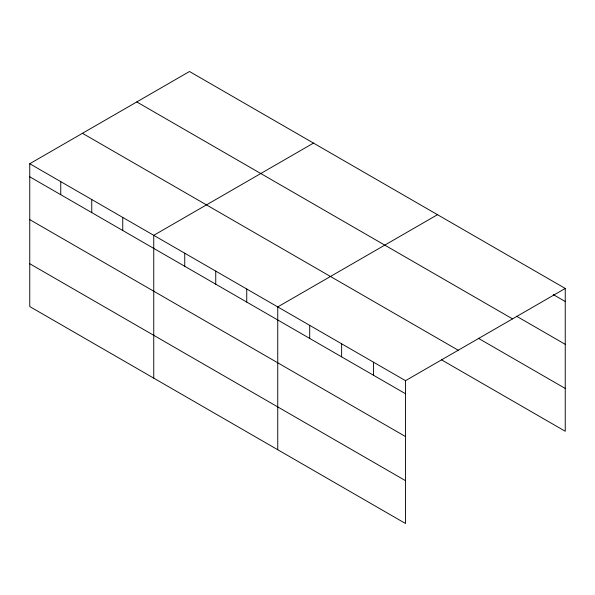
<?xml version="1.0" encoding="UTF-8"?>
<svg xmlns="http://www.w3.org/2000/svg" width="595" height="595" viewBox="0 0 595 595"><rect width="100%" height="100%" fill="white"/><g stroke="black" fill="none" stroke-linecap="round" stroke-linejoin="round"><path stroke-width="0.89" d="M29.75 163.737L405.507 380.674L405.507 523.496L29.75 306.551L29.75 163.737L189.493 71.504L565.25 288.449L565.25 431.263L441.483 359.811M313.491 143.097L153.748 235.322L153.748 378.145M437.496 214.691L277.746 306.916L277.746 449.731M405.507 380.674L565.25 288.449M553.276 294.599L565.25 301.516M516.542 316.213L565.25 344.334M136.776 101.938L512.533 318.883M478.216 338.198L565.25 388.446M82.467 133.302L458.224 350.239M29.75 176.804L405.507 393.741M29.75 219.622L405.507 436.559M29.75 263.734L405.507 480.678M373.563 362.236L373.563 375.304M341.627 343.798L341.627 356.866M309.69 325.353L309.69 338.421M246.746 289.014L246.746 302.089M215.747 271.119L215.747 284.187M184.748 253.225L184.748 266.292M122.748 217.428L122.748 230.496M91.749 199.526L91.749 212.601M60.75 181.631L60.75 194.699"/></g></svg>
